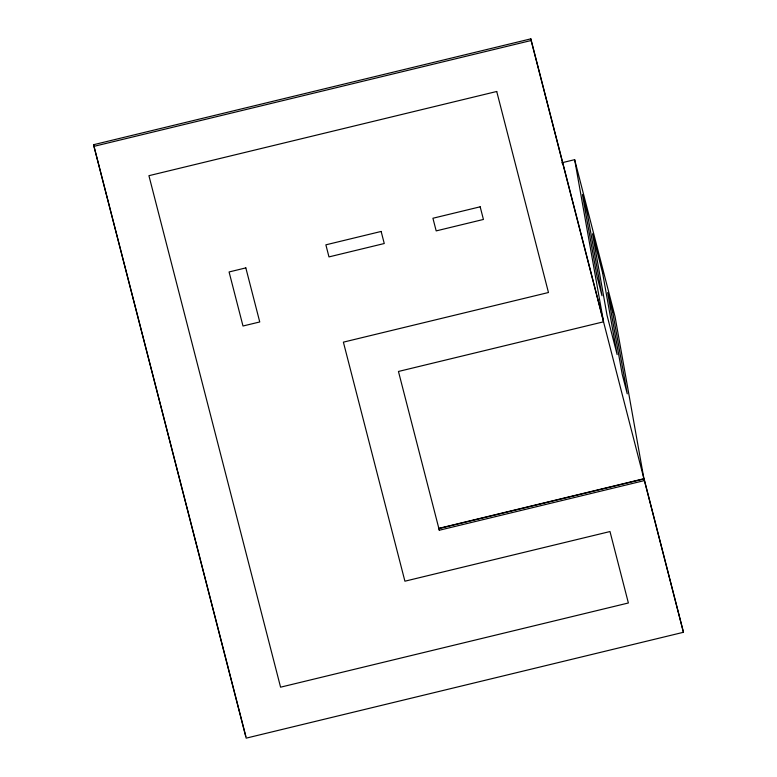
<?xml version="1.0" encoding="UTF-8"?>
<svg xmlns="http://www.w3.org/2000/svg" width="777" height="777" viewBox="0 0 777 777"><rect width="100%" height="100%" fill="white"/><g stroke="black" fill="none" stroke-linecap="round" stroke-linejoin="round"><path stroke-width="1.17" d="M644.104 478.914L644.395 480.584L439.316 530.235L439.024 528.564L644.104 478.914L683.449 632.284L246.163 738.15L93.551 144.716L530.837 38.85L603.243 320.153M93.852 146.377L531.128 40.511L530.837 38.85M561.693 162.811L574.65 159.673L615.034 316.579L643.919 478.719L438.84 528.37M531.128 40.511L643.919 478.719M644.395 480.584L683.449 632.284M439.316 530.235L398.455 371.464L603.535 321.814L574.65 159.673M93.551 144.716L245.872 736.489M496.726 91.482L148.922 175.689L280.575 687.179L628.379 602.981L609.994 531.546L404.914 581.196L343.385 342.152L548.465 292.511L496.726 91.482M480.176 206.808L432.925 218.25L436.179 230.895L483.43 219.454L480.176 206.808M381.148 231.449L325.874 244.833L328.972 256.905L384.256 243.522L381.148 231.449M245.833 267.9L229.079 271.96L242.997 326.01L259.751 321.96L245.833 267.9M587.461 214.141L582.42 194.532L596.95 276.136L602 295.755L587.461 214.141M602.612 272.98L592.511 233.76L607.051 315.365L617.142 354.594L602.612 272.98M612.703 312.208L607.653 292.599L622.192 374.203L627.243 393.822L612.703 312.208"/></g></svg>
